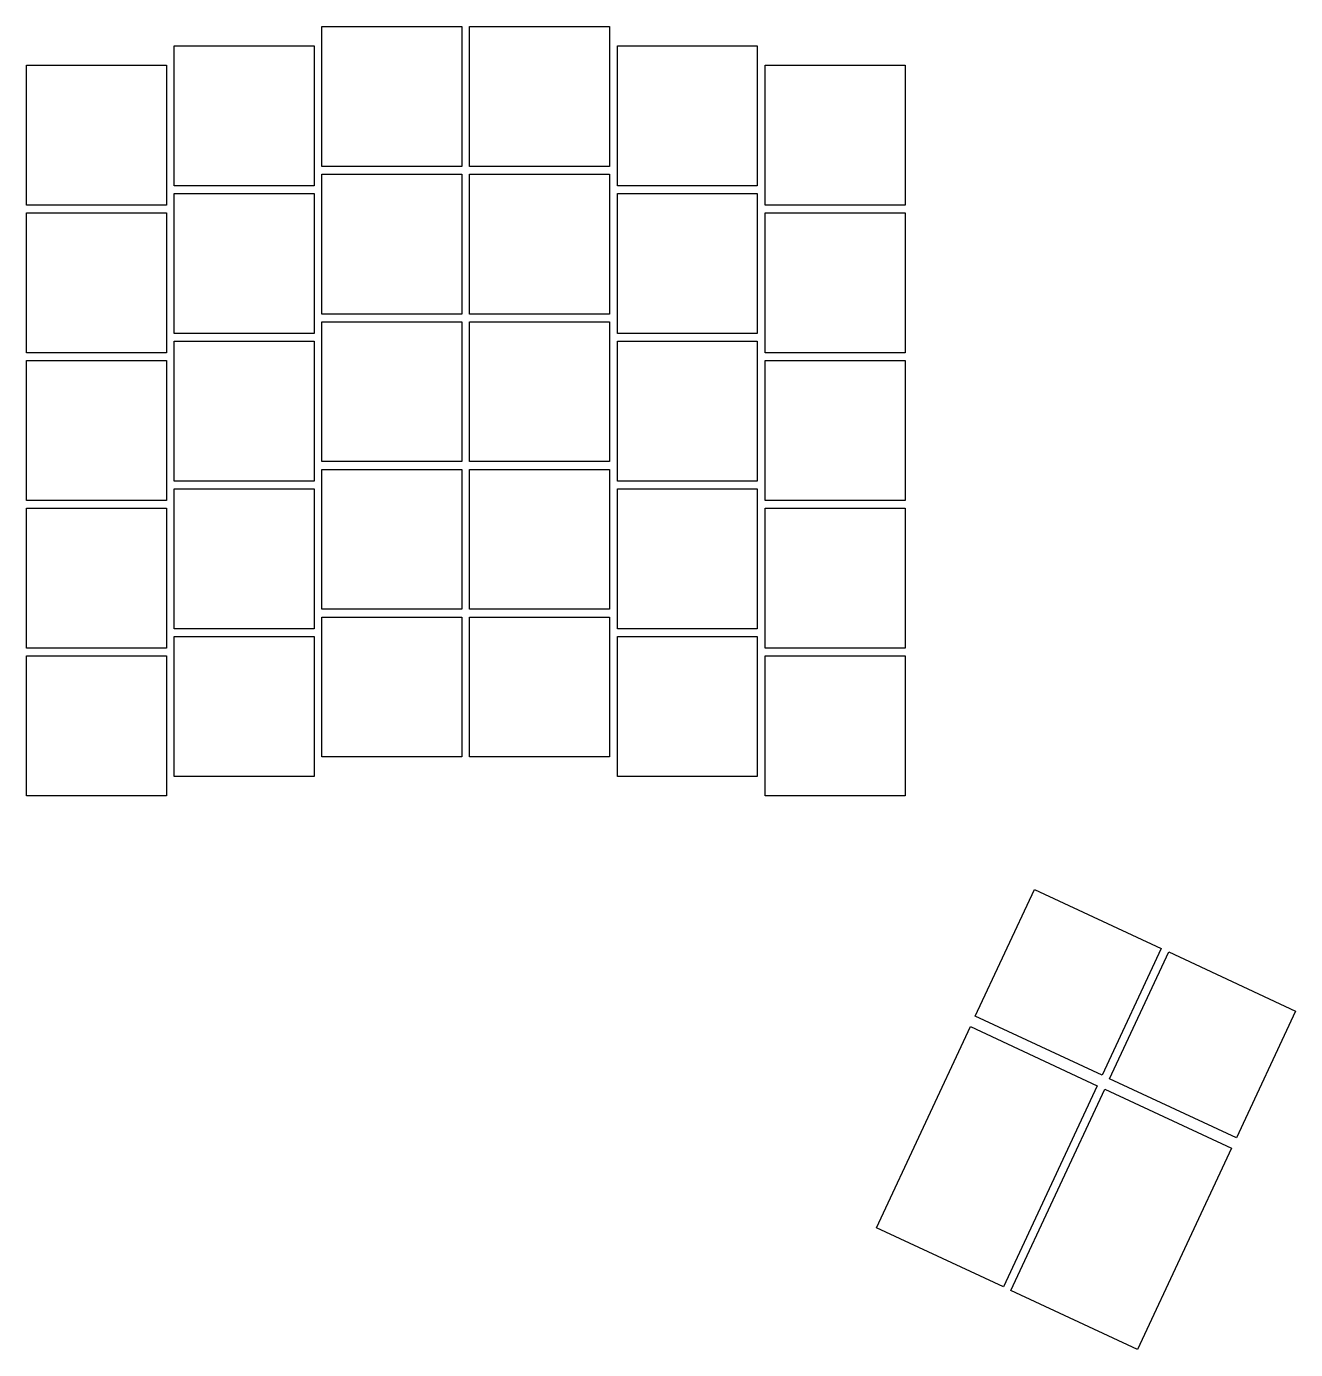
# Model space of a CAD drawing. Header units: millimetres. Extents: x 41 to 204, y -180 to -10.
import ezdxf

# ---------------------------------------------------------------- set-up
doc = ezdxf.new("R2010")
doc.units = ezdxf.units.MM

msp = doc.modelspace()

# ---------------------------------------------------------------- linework, layer by layer
for p, q in [((79, -10), (97, -10)), ((79, -28), (79, -10)), ((97, -10), (97, -28)), ((98, -10), (116, -10)), ((98, -28), (98, -10)), ((116, -10), (116, -28)), ((60, -12.5), (78, -12.5)), ((60, -30.5), (60, -12.5)), ((78, -12.5), (78, -30.5)), ((117, -12.5), (135, -12.5)), ((117, -30.5), (117, -12.5)), ((135, -12.5), (135, -30.5)), ((41, -15), (59, -15)), ((41, -33), (41, -15)), ((59, -15), (59, -33)), ((136, -15), (154, -15)), ((136, -33), (136, -15)), ((154, -15), (154, -33)), ((97, -28), (79, -28)), ((116, -28), (98, -28)), ((78, -30.5), (60, -30.5)), ((79, -29), (97, -29)), ((79, -47), (79, -29)), ((97, -29), (97, -47)), ((98, -29), (116, -29)), ((98, -47), (98, -29)), ((116, -29), (116, -47)), ((135, -30.5), (117, -30.5)), ((60, -31.5), (78, -31.5)), ((60, -49.5), (60, -31.5)), ((78, -31.5), (78, -49.5)), ((117, -31.5), (135, -31.5)), ((117, -49.5), (117, -31.5)), ((135, -31.5), (135, -49.5)), ((59, -33), (41, -33)), ((41, -34), (59, -34)), ((41, -52), (41, -34)), ((59, -34), (59, -52)), ((154, -33), (136, -33)), ((136, -34), (154, -34)), ((136, -52), (136, -34)), ((154, -34), (154, -52)), ((97, -47), (79, -47)), ((116, -47), (98, -47)), ((79, -48), (97, -48)), ((79, -66), (79, -48)), ((97, -48), (97, -66)), ((98, -48), (116, -48)), ((98, -66), (98, -48)), ((116, -48), (116, -66)), ((78, -49.5), (60, -49.5)), ((60, -50.5), (78, -50.5)), ((60, -68.5), (60, -50.5)), ((78, -50.5), (78, -68.5)), ((135, -49.5), (117, -49.5)), ((117, -50.5), (135, -50.5)), ((117, -68.5), (117, -50.5)), ((135, -50.5), (135, -68.5)), ((59, -52), (41, -52)), ((154, -52), (136, -52)), ((41, -53), (59, -53)), ((41, -71), (41, -53)), ((59, -53), (59, -71)), ((136, -53), (154, -53)), ((136, -71), (136, -53)), ((154, -53), (154, -71)), ((97, -66), (79, -66)), ((116, -66), (98, -66)), ((79, -67), (97, -67)), ((79, -85), (79, -67)), ((97, -67), (97, -85)), ((98, -67), (116, -67)), ((98, -85), (98, -67)), ((116, -67), (116, -85)), ((78, -68.5), (60, -68.5)), ((60, -69.5), (78, -69.5)), ((60, -87.5), (60, -69.5)), ((78, -69.5), (78, -87.5)), ((135, -68.5), (117, -68.5)), ((117, -69.5), (135, -69.5)), ((117, -87.5), (117, -69.5)), ((135, -69.5), (135, -87.5)), ((59, -71), (41, -71)), ((154, -71), (136, -71)), ((41, -72), (59, -72)), ((41, -90), (41, -72)), ((59, -72), (59, -90)), ((136, -72), (154, -72)), ((136, -90), (136, -72)), ((154, -72), (154, -90)), ((97, -85), (79, -85)), ((116, -85), (98, -85)), ((79, -86), (97, -86)), ((79, -104), (79, -86)), ((97, -86), (97, -104)), ((98, -86), (116, -86)), ((98, -104), (98, -86)), ((116, -86), (116, -104)), ((78, -87.5), (60, -87.5)), ((60, -88.5), (78, -88.5)), ((60, -106.5), (60, -88.5)), ((78, -88.5), (78, -106.5)), ((135, -87.5), (117, -87.5)), ((117, -88.5), (135, -88.5)), ((117, -106.5), (117, -88.5)), ((135, -88.5), (135, -106.5)), ((59, -90), (41, -90)), ((154, -90), (136, -90)), ((41, -91), (59, -91)), ((41, -109), (41, -91)), ((59, -91), (59, -109)), ((136, -91), (154, -91)), ((136, -109), (136, -91)), ((154, -91), (154, -109)), ((97, -104), (79, -104)), ((116, -104), (98, -104)), ((78, -106.5), (60, -106.5)), ((135, -106.5), (117, -106.5)), ((59, -109), (41, -109)), ((154, -109), (136, -109)), ((163.04, -137.35), (170.65, -121.04)), ((170.65, -121.04), (186.96, -128.65)), ((186.96, -128.65), (179.35, -144.96)), ((180.3, -145.4), (187.91, -129.09)), ((187.91, -129.09), (204.23, -136.7)), ((179.35, -144.96), (163.04, -137.35)), ((204.23, -136.7), (196.62, -153.01)), ((150.34, -164.59), (162.42, -138.69)), ((162.42, -138.69), (178.73, -146.3)), ((178.73, -146.3), (166.65, -172.2)), ((196.62, -153.01), (180.3, -145.4)), ((167.6, -172.64), (179.68, -146.74)), ((179.68, -146.74), (195.99, -154.35)), ((195.99, -154.35), (183.92, -180.25)), ((166.65, -172.2), (150.34, -164.59)), ((183.92, -180.25), (167.6, -172.64))]:
    msp.add_line(p, q)

doc.saveas('drawing.dxf')
